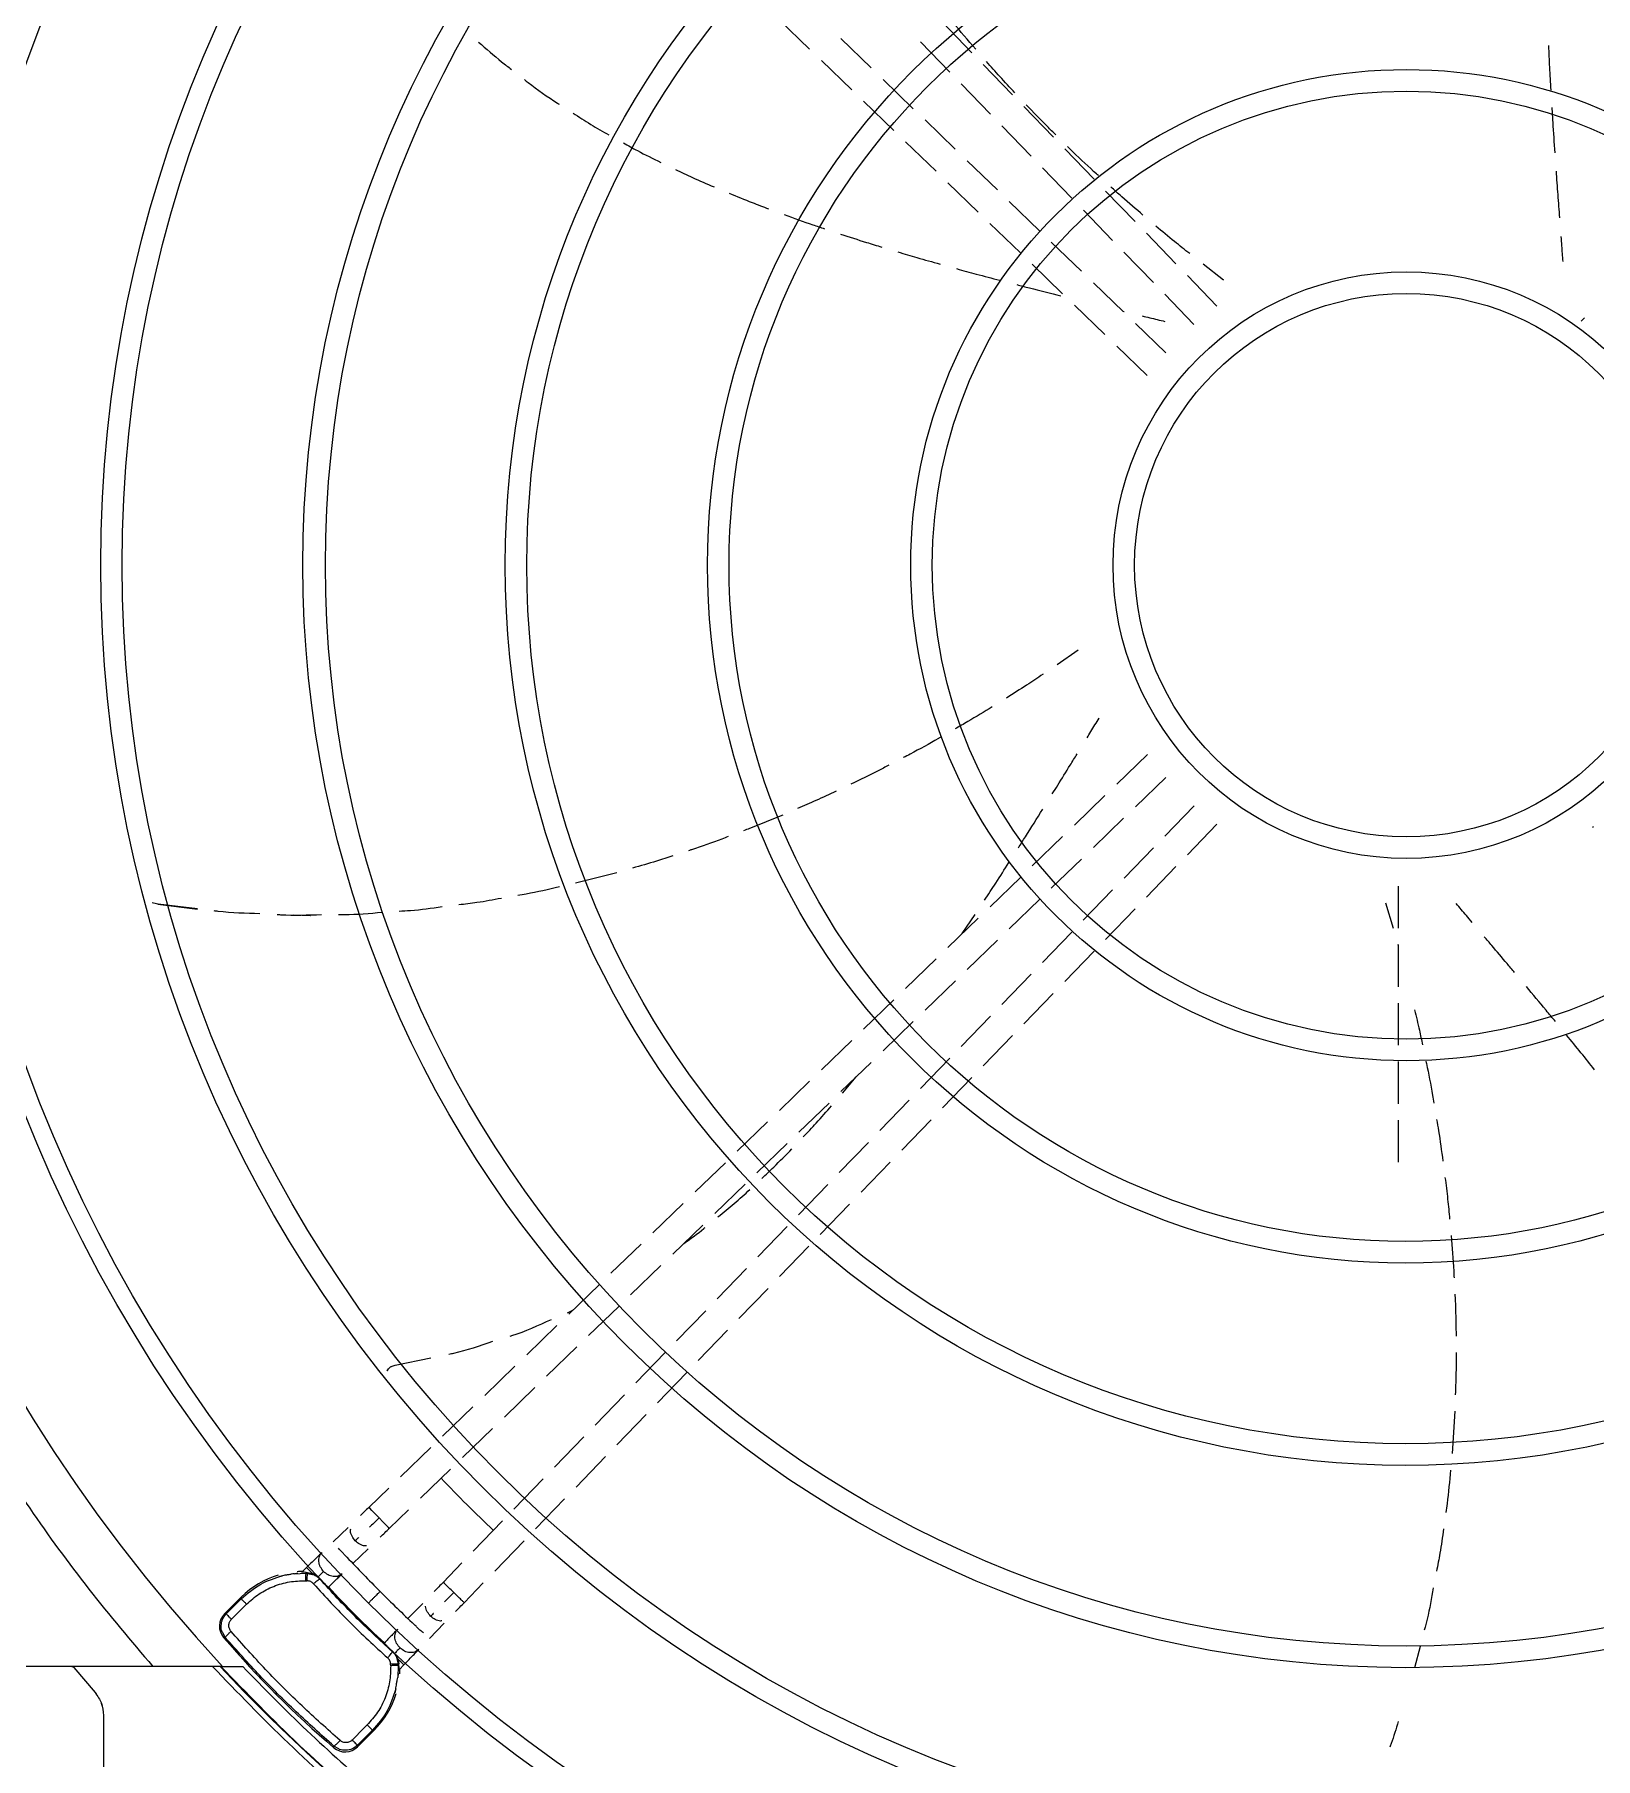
# Model space of a CAD drawing. Extents: x -12 to 259, y -8 to 165.
# Drawn here: x 66.65 to 77.16, y 65.76 to 77.36 of the extents above; entities that cross this region are included whole.
import ezdxf

# ---------------------------------------------------------------- set-up
doc = ezdxf.new("R2010")
doc.units = 0
doc.header["$MEASUREMENT"] = 0
doc.layers.get('0').update_dxf_attribs({"linetype": 'CONTINUOUS'})

msp = doc.modelspace()

# ---------------------------------------------------------------- linework, layer by layer
at = {"color": 7, "linetype": 'Continuous', "lineweight": 25}
for p, q in [((71.66781, 77.46128), (71.87206, 77.26379)), ((72.96359, 77.24), (72.766, 77.44435)), ((72.28654, 77.13685), (72.08201, 77.33461)), ((72.61837, 77.31384), (72.81587, 77.10958)), ((71.95097, 77.18749), (72.15481, 76.9904)), ((73.2379, 76.9563), (73.04007, 77.1609)), ((72.56963, 76.86313), (72.36598, 77.06003)), ((72.89273, 77.03008), (73.08988, 76.82619)), ((72.23489, 76.91297), (72.43915, 76.71546)), ((73.51236, 76.67244), (73.31456, 76.87701)), ((72.8521, 76.59), (72.64837, 76.787)), ((73.16608, 76.74738), (73.36362, 76.54308)), ((72.51773, 76.63949), (72.72245, 76.44154)), ((73.78647, 76.38895), (73.58879, 76.59339)), ((73.13527, 76.3162), (72.9321, 76.51265)), ((73.44003, 76.46406), (73.63679, 76.26056)), ((72.80231, 76.36433), (73.0062, 76.16719)), ((73.41911, 76.04175), (73.21505, 76.23907)), ((74.06186, 76.10413), (73.86385, 76.30892)), ((73.71398, 76.18073), (73.91121, 75.97675)), ((73.08572, 76.09029), (73.29067, 75.89213)), ((74.33704, 75.81953), (74.13805, 76.02533)), ((73.7014, 75.76881), (73.49786, 75.96562)), ((73.98684, 75.89853), (74.18505, 75.69354)), ((73.36971, 75.8157), (73.57416, 75.61802)), ((74.65787, 75.7097), (74.51995, 75.81586)), ((73.98468, 75.4949), (73.78165, 75.69121)), ((74.61271, 75.53442), (74.41429, 75.73964)), ((74.63524, 75.72663), (74.63468, 75.72663)), ((74.65201, 75.71397), (74.65766, 75.7097)), ((74.65766, 75.7097), (74.65787, 75.7097)), ((73.65463, 75.54021), (73.85917, 75.34244)), ((74.26161, 75.61435), (74.45807, 75.41117)), ((73.97866, 75.50072), (73.98771, 75.49851)), ((74.26882, 75.22016), (74.06465, 75.41758)), ((77.08657, 75.45499), (77.06485, 75.43252)), ((73.93946, 75.26481), (74.14459, 75.06647)), ((73.68014, 73.21813), (73.53853, 73.12062)), ((73.81946, 72.76043), (73.82004, 72.76043)), ((74.14491, 72.51594), (73.9395, 72.31732)), ((74.06484, 72.16469), (74.26835, 72.36147)), ((73.85922, 72.2397), (73.65438, 72.04164)), ((74.45895, 72.17183), (74.26136, 71.96748)), ((73.78124, 71.89048), (73.98475, 72.08725)), ((73.57426, 71.96417), (73.37025, 71.76691)), ((74.41418, 71.84234), (74.61282, 72.04778)), ((77.14739, 72.02458), (77.14249, 72.0318)), ((74.18505, 71.88856), (73.98779, 71.68455)), ((70.57409, 71.72097), (70.29686, 71.64995)), ((73.49843, 71.61702), (73.70151, 71.81339)), ((74.13886, 71.55759), (74.33706, 71.76258)), ((73.28997, 71.68929), (73.08611, 71.49217)), ((73.91121, 71.60534), (73.71334, 71.4007)), ((75.83303, 71.6317), (75.83303, 71.34735)), ((67.48662, 71.50867), (67.44646, 71.51805)), ((67.48597, 71.50867), (67.4465, 71.51791)), ((67.48597, 71.50867), (67.75207, 71.47604)), ((67.48662, 71.50867), (67.48597, 71.50867)), ((67.75168, 71.47739), (67.48662, 71.50867)), ((73.21514, 71.34311), (73.41857, 71.53981)), ((73.86324, 71.27254), (74.06187, 71.47796)), ((75.74762, 71.51831), (75.79827, 71.34838)), ((68.40108, 71.43667), (68.51095, 71.43427)), ((68.51094, 71.43373), (68.51161, 71.43373)), ((73.00618, 71.41488), (72.80229, 71.21774)), ((72.89876, 71.31102), (72.98565, 71.4408)), ((72.9322, 71.06953), (73.13577, 71.26637)), ((73.63736, 71.32212), (73.43993, 71.11793)), ((72.72265, 71.14074), (72.51754, 70.94242)), ((73.58903, 70.98894), (73.7869, 71.19358)), ((75.82948, 71.23802), (75.83303, 71.22525)), ((75.83303, 71.2379), (75.83303, 70.95381)), ((73.36337, 71.03875), (73.16569, 70.83431)), ((72.64852, 70.79525), (72.8529, 70.99286)), ((73.31429, 70.7048), (73.51187, 70.90914)), ((72.43915, 70.86662), (72.23487, 70.6691)), ((75.83303, 70.8443), (75.83303, 70.56078)), ((72.36599, 70.52206), (72.56976, 70.71909)), ((73.08907, 70.75506), (72.89268, 70.55195)), ((72.15545, 70.59231), (71.95143, 70.39504)), ((73.03995, 70.42106), (73.23711, 70.62498)), ((72.08259, 70.24804), (72.28613, 70.44484)), ((72.81564, 70.47227), (72.61831, 70.26819)), ((75.83303, 70.4501), (75.83303, 70.16644)), ((71.87131, 70.31757), (71.66795, 70.12094)), ((72.09272, 70.23744), (72.18491, 70.34697)), ((72.76596, 70.13771), (72.96349, 70.34199)), ((71.79931, 69.97414), (72.00309, 70.17117)), ((72.54239, 70.18967), (72.3452, 69.98573)), ((71.58819, 70.04382), (71.38386, 69.84625)), ((72.49204, 69.8544), (72.68937, 70.05848)), ((75.83303, 70.056), (75.83303, 69.77217)), ((71.51669, 69.70087), (71.72056, 69.89799)), ((72.26857, 69.90647), (72.07159, 69.70275)), ((71.30468, 69.76969), (71.10101, 69.57276)), ((72.21789, 69.57087), (72.41454, 69.77425)), ((71.23367, 69.42721), (71.43748, 69.62428)), ((71.99397, 69.62248), (71.79719, 69.41896)), ((71.02144, 69.49583), (70.81703, 69.29818)), ((71.94355, 69.28714), (72.14097, 69.49132)), ((70.95039, 69.1533), (71.15381, 69.34999)), ((71.72034, 69.33948), (71.52361, 69.13602)), ((70.7381, 69.22186), (70.53455, 69.02505)), ((71.66994, 69.00417), (71.86697, 69.20794)), ((70.66737, 68.87965), (70.87137, 69.07691)), ((71.44749, 69.05729), (71.25014, 68.85319)), ((70.45531, 68.94843), (70.25102, 68.7509)), ((71.39543, 68.72026), (71.5923, 68.92386)), ((70.2425, 68.76022), (70.28152, 68.78039)), ((70.38392, 68.60558), (70.58767, 68.80259)), ((71.17297, 68.77337), (70.97658, 68.57026)), ((70.17142, 68.67393), (69.96805, 68.47729)), ((71.12209, 68.43756), (71.31925, 68.64147)), ((69.08269, 68.4065), (69.32233, 68.45617)), ((70.10121, 68.33223), (70.30496, 68.52924)), ((70.90019, 68.49126), (70.70304, 68.28737)), ((69.08216, 68.4065), (69.08269, 68.4065)), ((69.8887, 68.40057), (69.68479, 68.20341)), ((70.84725, 68.15332), (71.04514, 68.35798)), ((69.81751, 68.05792), (70.02201, 68.25565)), ((69.60533, 68.12658), (69.40085, 67.92886)), ((70.62622, 68.20791), (70.42923, 68.00418)), ((70.57429, 67.87101), (70.77097, 68.07442)), ((76.2137, 68.09697), (76.19555, 67.81154)), ((69.53525, 67.78499), (69.73859, 67.9816)), ((70.35253, 67.92486), (70.15577, 67.72136)), ((69.32241, 67.85302), (69.11759, 67.65497)), ((70.29961, 67.58693), (70.49764, 67.79174)), ((69.2523, 67.51141), (69.45553, 67.70791)), ((69.03916, 67.57914), (68.90555, 67.44995)), ((70.07905, 67.64201), (69.88156, 67.43777)), ((69.04238, 67.30843), (69.17216, 67.43392)), ((70.02645, 67.30441), (70.22299, 67.50769)), ((68.76609, 67.31541), (68.66474, 67.21782)), ((69.8054, 67.359), (69.6075, 67.15432)), ((69.75282, 67.02143), (69.9497, 67.22505)), ((68.79759, 67.07247), (68.90002, 67.1711)), ((69.53178, 67.07601), (69.40545, 66.94536)), ((68.40223, 67.00334), (68.48251, 67.00623)), ((68.48602, 67.04548), (68.45425, 67.01476)), ((68.48092, 66.95604), (68.49036, 66.95573)), ((68.48251, 67.00623), (68.48257, 67.01207)), ((68.49181, 67.00593), (68.48251, 67.00623)), ((68.48257, 67.01208), (68.49182, 67.01138)), ((68.49182, 67.01138), (68.49181, 67.00593)), ((68.49181, 67.00593), (68.53693, 66.99535)), ((68.49182, 67.01138), (68.52617, 67.00407)), ((68.57604, 66.97057), (68.56313, 66.98291)), ((68.57603, 66.96651), (68.57604, 66.97057)), ((67.93429, 66.73383), (68.04588, 66.84542)), ((68.04618, 66.83358), (67.94592, 66.73341)), ((68.04588, 66.84542), (68.04618, 66.83358)), ((69.54693, 66.80848), (69.67524, 66.94119)), ((67.94592, 66.7334), (67.93429, 66.73383)), ((67.98046, 66.69654), (68.06216, 66.77815)), ((68.06216, 66.77815), (68.08225, 66.79824)), ((69.26796, 66.80349), (69.16872, 66.70131)), ((69.31408, 66.56843), (69.41317, 66.67047)), ((67.92817, 66.5735), (67.94017, 66.57297)), ((75.97995, 66.51291), (75.94326, 66.37063)), ((67.45076, 66.37962), (64.13115, 66.37962)), ((66.91974, 66.37249), (67.06233, 66.20354)), ((66.92052, 66.37249), (66.91974, 66.37249)), ((66.92052, 66.37249), (67.06311, 66.20354)), ((67.92144, 66.37962), (67.45076, 66.37962)), ((67.92144, 66.37962), (68.05609, 66.37962)), ((69.05235, 66.3846), (69.05205, 66.39404)), ((69.06659, 66.48002), (69.06271, 66.47983)), ((69.07894, 66.4671), (69.06659, 66.48002)), ((69.09155, 66.44072), (69.10213, 66.3956)), ((69.10242, 66.38633), (69.09954, 66.30603)), ((69.10008, 66.43017), (69.10734, 66.39586)), ((69.10734, 66.39586), (69.10212, 66.3956)), ((69.10212, 66.3956), (69.10243, 66.38633)), ((69.10802, 66.38662), (69.10242, 66.38633)), ((69.10802, 66.38662), (69.10734, 66.39586)), ((69.1106, 66.35848), (69.14124, 66.39017)), ((67.06233, 66.20354), (67.06311, 66.20354)), ((67.11947, 66.04951), (67.11947, 65.39989)), ((67.11947, 66.04951), (67.12025, 66.04951)), ((67.12025, 66.04951), (67.12025, 65.39989)), ((68.87447, 65.96583), (68.79286, 65.88414)), ((68.9411, 65.9502), (68.82951, 65.83861)), ((68.92977, 65.94998), (68.8296, 65.84973)), ((68.89456, 65.98592), (68.87447, 65.96583)), ((68.9411, 65.9502), (68.92977, 65.94998)), ((68.66918, 65.83249), (68.66917, 65.84396)), ((68.82951, 65.83861), (68.8296, 65.84973))]:
    msp.add_line(p, q, dxfattribs=at)
at = {"color": 8, "linetype": 'Continuous', "lineweight": 25}
for p, q in [((67.94017, 66.57297), (67.92229, 66.60452)), ((68.69966, 65.82652), (68.66917, 65.84396))]:
    msp.add_line(p, q, dxfattribs=at)
at = {"color": 8, "linetype": 'Continuous', "lineweight": 25, "flags": 128}
for points in [[(68.97418, 67.37919), (68.94798, 67.40627), (68.92574, 67.42923), (68.91084, 67.44456), (68.90555, 67.44995), (68.90555, 67.44995)], [(69.04238, 67.30843), (69.04238, 67.30843), (69.03726, 67.31382), (69.02249, 67.32916), (69.00035, 67.35211), (68.97418, 67.37919)]]:
    msp.add_lwpolyline(points, dxfattribs=at)
for centre, radius in [((75.88138, 73.79166), 9.99706), ((75.88138, 73.79105), 9.87436), ((75.88138, 73.79166), 8.78089), ((75.88138, 73.79105), 8.63615), ((75.88138, 73.79105), 7.41998), ((75.88757, 73.79114), 7.27453), ((75.88138, 73.79105), 6.05846), ((75.88138, 73.79105), 5.9131), ((75.88138, 73.79105), 4.69694), ((75.88138, 73.79105), 4.55158), ((75.88757, 73.79105), 3.33542), ((75.88757, 73.79114), 3.18997), ((75.88757, 73.79105), 1.9739), ((75.88757, 73.79114), 1.82845)]:
    msp.add_circle(centre, radius)
at = {"color": 7, "linetype": 'Continuous', "lineweight": 25}
for centre, radius, start, end in [((75.88675, 73.79105), 10.88004, 137.062968, 222.937036), ((75.88, 73.78974), 8.93517, 223.436613, 226.62464), ((75.88668, 73.79008), 9.76635, 223.11767, 225.000016), ((73.14436, 71.04866), 6.1186, 222.506594, 227.494873), ((75.88629, 73.78961), 9.76574, 224.999711, 226.882175), ((73.14452, 71.04883), 6.87305, 220.627733, 229.372173), ((75.88652, 73.791), 10.8921, 222.877714, 262.047685)]:
    msp.add_arc(centre, radius, start, end, dxfattribs=at)
at = {"color": 8, "linetype": 'Continuous', "lineweight": 25}
for centre, radius, start, end in [((61.94769, 59.13762), 10.79717, 45.790223, 46.313352), ((64.62476, 61.78258), 6.45202, 45.572072, 46.081779)]:
    msp.add_arc(centre, radius, start, end, dxfattribs=at)
at = {"color": 7, "linetype": 'Continuous', "lineweight": 25}
for centre, major_axis, ratio, start_param, end_param in [((68.46319, 66.42705), (0.01095, 0.5912), 0.99873353, 0.30576453, 0.80328617), ((68.46319, 66.42705), (0.01095, 0.5912), 0.99873353, 0.02743731, 0.08783241), ((68.01795, 66.65035), (0.11816, -0.00449), 0.99887068, 2.39471439, 3.88810276), ((68.52273, 66.36751), (0.5912, 0.01098), 0.99873841, 6.20038528, 6.255253), ((68.52273, 66.36751), (0.5912, 0.01098), 0.99873841, 5.4798419, 5.9722231), ((68.74603, 65.92227), (-0.00447, 0.11816), 0.99886587, 2.39523002, 3.88862108)]:
    msp.add_ellipse(centre, major_axis=major_axis, ratio=ratio, start_param=start_param, end_param=end_param, dxfattribs=at)
for points, knots in [([(68.05609, 66.37962), (68.19862, 66.23389), (68.48577, 65.9403), (68.95062, 65.52912), (69.4432, 65.13859), (69.96447, 64.7738), (70.5125, 64.43662), (71.08522, 64.13001), (71.68003, 63.85649), (72.29352, 63.61844), (72.92268, 63.41761), (73.5642, 63.25539), (74.21446, 63.13284), (74.86975, 63.05053), (75.52647, 63.00857), (76.18115, 63.00665), (76.82971, 63.04404), (77.46872, 63.11952), (78.09499, 63.23147), (78.70632, 63.37818), (79.30023, 63.55766), (79.87752, 63.76878), (80.44192, 64.01228), (80.99663, 64.29018), (81.54148, 64.60384), (82.07329, 64.95305), (82.58928, 65.33748), (83.08601, 65.75614), (83.56017, 66.20756), (84.00828, 66.68946), (84.42763, 67.19969), (84.81566, 67.73569), (85.17008, 68.29448), (85.48898, 68.87283), (85.77091, 69.46743), (86.01489, 70.07496), (86.22008, 70.69134), (86.38636, 71.31293), (86.51404, 71.93619), (86.60389, 72.55843), (86.65686, 73.1766), (86.67429, 73.79104), (86.65686, 74.40548), (86.60389, 75.02364), (86.51404, 75.64588), (86.38636, 76.26915), (86.22008, 76.89074), (86.01489, 77.50712), (85.77092, 78.11464), (85.48899, 78.70924), (85.17009, 79.2876), (84.81567, 79.84639), (84.42764, 80.38238), (84.0083, 80.89261), (83.56018, 81.37451), (83.08602, 81.82594), (82.58928, 82.2446), (82.0733, 82.62904), (81.5415, 82.97823), (80.99665, 83.2919), (80.44193, 83.56981), (79.87753, 83.81331), (79.30024, 84.02443), (78.70634, 84.2039), (78.09501, 84.35062), (77.46873, 84.46257), (76.82972, 84.53804), (76.18116, 84.57544), (75.52649, 84.57352), (74.86977, 84.53156), (74.21448, 84.44925), (73.56421, 84.3267), (72.9227, 84.16449), (72.29353, 83.96365), (71.68004, 83.72561), (71.08523, 83.45208), (70.5125, 83.14547), (69.96448, 82.8083), (69.44321, 82.44351), (68.95063, 82.05298), (68.48577, 81.6418), (68.19862, 81.3482), (68.05609, 81.20247)], [0, 0, 0, 0, 0.01189592, 0.02396584, 0.03619649, 0.04857359, 0.06108194, 0.07373471, 0.0864717, 0.09927432, 0.11212355, 0.12500004, 0.13787625, 0.15072533, 0.16352795, 0.17626509, 0.18891813, 0.20142621, 0.21380317, 0.22603385, 0.23810393, 0.25000004, 0.2618959, 0.27396585, 0.28619652, 0.29857361, 0.31108196, 0.32373474, 0.33647171, 0.34927432, 0.36212355, 0.37500004, 0.38787624, 0.40072531, 0.41352793, 0.42626506, 0.4389181, 0.45142619, 0.46380314, 0.47603381, 0.48810388, 0.50000001, 0.51189586, 0.52396581, 0.53619649, 0.54857357, 0.56108191, 0.57373469, 0.58647168, 0.59927428, 0.6121235, 0.62499999, 0.63787621, 0.65072529, 0.66352791, 0.67626502, 0.68891805, 0.70142614, 0.71380312, 0.72603376, 0.73810387, 0.74999998, 0.76189582, 0.77396578, 0.78619645, 0.79857355, 0.81108188, 0.82373468, 0.83647168, 0.84927427, 0.86212351, 0.87499998, 0.88787621, 0.90072531, 0.91352792, 0.92626504, 0.93891808, 0.95142617, 0.96380314, 0.97603381, 0.98810396, 1, 1, 1, 1]), ([(67.45075, 81.20247), (67.30524, 81.031), (67.01421, 80.68806), (66.61784, 80.14159), (66.25272, 79.57412), (65.92295, 78.98527), (65.62897, 78.3778), (65.37205, 77.75374), (65.15305, 77.11539), (64.97279, 76.46503), (64.8319, 75.80503), (64.7309, 75.13775), (64.67016, 74.46561), (64.64988, 73.79104), (64.67016, 73.11647), (64.7309, 72.44434), (64.8319, 71.77706), (64.97279, 71.11706), (65.15305, 70.4667), (65.37205, 69.82835), (65.62897, 69.20429), (65.92295, 68.59682), (66.25272, 68.00797), (66.61784, 67.4405), (67.01422, 66.89403), (67.30524, 66.55109), (67.45076, 66.37962)], [0, 0, 0, 0, 0.04166667, 0.08333333, 0.125, 0.16666666, 0.20833334, 0.25000002, 0.29166668, 0.33333335, 0.375, 0.41666669, 0.45833337, 0.49999998, 0.54166666, 0.58333334, 0.62500004, 0.66666665, 0.70833332, 0.75000002, 0.7916667, 0.83333334, 0.87500001, 0.91666668, 0.95833336, 1, 1, 1, 1]), ([(72.99005, 77.26265), (72.93795, 77.32326), (72.87644, 77.39482), (72.81682, 77.46937), (72.8077, 77.48077)], [0, 0, 0, 0, 0.84707943, 1, 1, 1, 1]), ([(69.64408, 77.31178), (69.69497, 77.26649), (69.76693, 77.20244), (69.84341, 77.14369), (69.8658, 77.12649)], [0, 0, 0, 0, 0.70723301, 1, 1, 1, 1]), ([(76.84408, 77.2872), (76.84632, 77.23863), (76.85091, 77.139), (76.8567, 77.03943), (76.85967, 76.98841)], [0, 0, 0, 0, 0.48754648, 1, 1, 1, 1]), ([(73.25396, 76.96963), (73.21991, 77.00584), (73.15604, 77.07378), (73.09271, 77.14606), (73.06313, 77.17981)], [0, 0, 0, 0, 0.53304752, 1, 1, 1, 1]), ([(69.95295, 77.05855), (69.9611, 77.05217), (70.03278, 76.9961), (70.11072, 76.94076), (70.18252, 76.89516), (70.18616, 76.89285)], [0, 0, 0, 0, 0.10855999, 0.95473773, 1, 1, 1, 1]), ([(70.27993, 76.83318), (70.31929, 76.80759), (70.3983, 76.75624), (70.48017, 76.70956), (70.52124, 76.68614)], [0, 0, 0, 0, 0.49831673, 1, 1, 1, 1]), ([(73.52918, 76.68629), (73.51012, 76.70492), (73.44393, 76.76958), (73.37692, 76.83964), (73.32921, 76.88951)], [0, 0, 0, 0, 0.28801389, 1, 1, 1, 1]), ([(76.86665, 76.87009), (76.86865, 76.83746), (76.87489, 76.73572), (76.88186, 76.63401), (76.8866, 76.56492)], [0, 0, 0, 0, 0.32073884, 1, 1, 1, 1]), ([(70.61847, 76.63217), (70.65001, 76.61478), (70.73286, 76.5691), (70.81769, 76.52719), (70.87023, 76.50123)], [0, 0, 0, 0, 0.38063605, 1, 1, 1, 1]), ([(73.81507, 76.41265), (73.81106, 76.41627), (73.75493, 76.46697), (73.68587, 76.53197), (73.62021, 76.59673), (73.60812, 76.60865)], [0, 0, 0, 0, 0.05896179, 0.82678494, 1, 1, 1, 1]), ([(70.96865, 76.45418), (71.00692, 76.43592), (71.09262, 76.39504), (71.17995, 76.35776), (71.22828, 76.33713)], [0, 0, 0, 0, 0.44658647, 1, 1, 1, 1]), ([(76.89515, 76.44345), (76.89703, 76.4169), (76.90264, 76.33746), (76.91038, 76.23268), (76.91624, 76.15443), (76.91814, 76.12909)], [0, 0, 0, 0, 0.25338042, 0.75820199, 1, 1, 1, 1]), ([(71.33024, 76.29413), (71.38157, 76.2729), (71.46954, 76.23652), (71.5587, 76.20321), (71.59584, 76.18933)], [0, 0, 0, 0, 0.58350666, 1, 1, 1, 1]), ([(74.11534, 76.14658), (74.06793, 76.18704), (73.99644, 76.24807), (73.92316, 76.31477), (73.89848, 76.33724)], [0, 0, 0, 0, 0.6631535, 1, 1, 1, 1]), ([(71.70088, 76.1499), (71.76497, 76.12667), (71.8551, 76.094), (71.94603, 76.06372), (71.97229, 76.05497)], [0, 0, 0, 0, 0.71116452, 1, 1, 1, 1]), ([(72.0797, 76.01903), (72.13774, 76.0002), (72.23031, 75.97017), (72.32345, 75.94201), (72.35818, 75.93151)], [0, 0, 0, 0, 0.62701032, 1, 1, 1, 1]), ([(74.42965, 75.88732), (74.39581, 75.9141), (74.32123, 75.97312), (74.24442, 76.0376), (74.20245, 76.07282)], [0, 0, 0, 0, 0.45365536, 1, 1, 1, 1]), ([(76.92764, 76.00259), (76.9292, 75.98197), (76.9334, 75.92625), (76.93761, 75.87057), (76.94027, 75.83549)], [0, 0, 0, 0, 0.37004927, 1, 1, 1, 1]), ([(72.46628, 75.89875), (72.50869, 75.88621), (72.60311, 75.85828), (72.69792, 75.83173), (72.75013, 75.8171)], [0, 0, 0, 0, 0.4492195, 1, 1, 1, 1]), ([(72.86105, 75.78637), (72.90514, 75.77426), (73.00194, 75.74767), (73.09905, 75.72226), (73.15193, 75.70842)], [0, 0, 0, 0, 0.45544393, 1, 1, 1, 1]), ([(73.26608, 75.67869), (73.29449, 75.67134), (73.39339, 75.64578), (73.4925, 75.62093), (73.56314, 75.60322)], [0, 0, 0, 0, 0.28717143, 1, 1, 1, 1]), ([(74.63523, 75.72663), (74.63575, 75.72624), (74.6368, 75.72545), (74.64064, 75.72255), (74.64593, 75.71856), (74.64997, 75.7155), (74.65201, 75.71397)], [0, 0, 0, 0, 0.2360288, 0.48492993, 0.74046576, 1, 1, 1, 1]), ([(74.11067, 75.46853), (74.12729, 75.46449), (74.17812, 75.45211), (74.2289, 75.43976), (74.26308, 75.43145)], [0, 0, 0, 0, 0.32699072, 1, 1, 1, 1]), ([(73.44259, 73.05642), (73.40623, 73.0321), (73.32703, 72.97912), (73.24193, 72.92573), (73.1959, 72.89685)], [0, 0, 0, 0, 0.4590241, 1, 1, 1, 1]), ([(73.09955, 72.83693), (73.04594, 72.80392), (72.96559, 72.75443), (72.87925, 72.70501), (72.85051, 72.68857)], [0, 0, 0, 0, 0.66716669, 1, 1, 1, 1]), ([(73.73891, 72.62894), (73.74749, 72.64282), (73.77455, 72.68667), (73.80158, 72.73049), (73.82004, 72.76043)], [0, 0, 0, 0, 0.31677713, 1, 1, 1, 1]), ([(72.75443, 72.63314), (72.7491, 72.63007), (72.68296, 72.59186), (72.59926, 72.5458), (72.51748, 72.50329), (72.50246, 72.49549)], [0, 0, 0, 0, 0.06673795, 0.82860265, 1, 1, 1, 1]), ([(73.50516, 72.25169), (73.51725, 72.27106), (73.55741, 72.33542), (73.61295, 72.42507), (73.65641, 72.49538), (73.67196, 72.52055)], [0, 0, 0, 0, 0.21657344, 0.71952385, 1, 1, 1, 1]), ([(72.40459, 72.44444), (72.38087, 72.43197), (72.29898, 72.3889), (72.2117, 72.34674), (72.14969, 72.31679)], [0, 0, 0, 0, 0.28962741, 1, 1, 1, 1]), ([(72.04957, 72.26954), (72.00474, 72.24837), (71.92035, 72.20851), (71.83198, 72.17053), (71.79054, 72.15273)], [0, 0, 0, 0, 0.53117169, 1, 1, 1, 1]), ([(71.69056, 72.10933), (71.6166, 72.07838), (71.5297, 72.04201), (71.44053, 72.00837), (71.42726, 72.00336)], [0, 0, 0, 0, 0.85117589, 1, 1, 1, 1]), ([(73.27686, 71.88881), (73.29259, 71.91351), (73.3476, 71.99986), (73.40199, 72.08662), (73.44082, 72.14857)], [0, 0, 0, 0, 0.28603904, 1, 1, 1, 1]), ([(71.32398, 71.96419), (71.30968, 71.95875), (71.22841, 71.92782), (71.13933, 71.89591), (71.06399, 71.87148), (71.05719, 71.86928)], [0, 0, 0, 0, 0.16266608, 0.92447643, 1, 1, 1, 1]), ([(70.95155, 71.83492), (70.91476, 71.82271), (70.82478, 71.79284), (70.73356, 71.767), (70.67963, 71.75172)], [0, 0, 0, 0, 0.40887519, 1, 1, 1, 1]), ([(73.04905, 71.53661), (73.07424, 71.57486), (73.12946, 71.65872), (73.18367, 71.74325), (73.21316, 71.78923)], [0, 0, 0, 0, 0.45598561, 1, 1, 1, 1]), ([(70.18768, 71.62558), (70.11367, 71.60832), (70.02081, 71.58667), (69.927, 71.57075), (69.90797, 71.56752)], [0, 0, 0, 0, 0.79707561, 1, 1, 1, 1]), ([(69.39915, 71.49112), (69.32785, 71.48082), (69.23143, 71.46689), (69.13446, 71.46162), (69.10919, 71.46025)], [0, 0, 0, 0, 0.73941863, 1, 1, 1, 1]), ([(69.79726, 71.54827), (69.74254, 71.53793), (69.64756, 71.51999), (69.55169, 71.50932), (69.51106, 71.5048)], [0, 0, 0, 0, 0.57618242, 1, 1, 1, 1]), ([(76.33114, 71.38678), (76.31801, 71.40226), (76.2821, 71.44458), (76.2462, 71.48686), (76.22343, 71.51368)], [0, 0, 0, 0, 0.36580278, 1, 1, 1, 1]), ([(68.17182, 71.44467), (68.07785, 71.44758), (67.97469, 71.45077), (67.87287, 71.46306), (67.8638, 71.46416)], [0, 0, 0, 0, 0.91094237, 1, 1, 1, 1]), ([(68.58641, 71.43705), (68.49504, 71.43436), (68.39562, 71.43144), (68.29687, 71.4374), (68.28888, 71.43789)], [0, 0, 0, 0, 0.91908325, 1, 1, 1, 1]), ([(68.99563, 71.45321), (68.91051, 71.44571), (68.81235, 71.43706), (68.71423, 71.43726), (68.7012, 71.43728)], [0, 0, 0, 0, 0.86718784, 1, 1, 1, 1]), ([(76.61669, 71.04899), (76.59975, 71.06915), (76.54872, 71.12991), (76.48065, 71.21041), (76.4295, 71.27076), (76.41265, 71.29064)], [0, 0, 0, 0, 0.24980516, 0.75291187, 1, 1, 1, 1]), ([(76.89172, 70.71903), (76.87069, 70.74455), (76.80557, 70.82355), (76.73988, 70.90208), (76.6954, 70.95525)], [0, 0, 0, 0, 0.32305188, 1, 1, 1, 1]), ([(75.94326, 70.79774), (75.95419, 70.75262), (75.97269, 70.67625), (75.9896, 70.59517), (75.99651, 70.56199)], [0, 0, 0, 0, 0.59075464, 1, 1, 1, 1]), ([(77.15485, 70.39508), (77.12433, 70.43328), (77.06203, 70.51124), (76.99879, 70.58844), (76.96653, 70.62783)], [0, 0, 0, 0, 0.48985766, 1, 1, 1, 1]), ([(76.01994, 70.45192), (76.02099, 70.44703), (76.03671, 70.37335), (76.05459, 70.27999), (76.06991, 70.1884), (76.0728, 70.17111)], [0, 0, 0, 0, 0.05447578, 0.82148954, 1, 1, 1, 1]), ([(71.82901, 69.94333), (71.85826, 69.97415), (71.92327, 70.04264), (71.98537, 70.11377), (72.01953, 70.1529)], [0, 0, 0, 0, 0.44988429, 1, 1, 1, 1]), ([(76.09143, 70.06068), (76.0958, 70.03529), (76.11141, 69.94461), (76.12449, 69.84914), (76.13391, 69.78039)], [0, 0, 0, 0, 0.27992058, 1, 1, 1, 1]), ([(71.55048, 69.66435), (71.57716, 69.68934), (71.64621, 69.75401), (71.71229, 69.82173), (71.75284, 69.86327)], [0, 0, 0, 0, 0.38645719, 1, 1, 1, 1]), ([(76.14794, 69.67035), (76.15419, 69.62164), (76.16602, 69.52931), (76.17483, 69.4338), (76.17899, 69.38869)], [0, 0, 0, 0, 0.5276329, 1, 1, 1, 1]), ([(71.25484, 69.40479), (71.29169, 69.43459), (71.36518, 69.49403), (71.43509, 69.55766), (71.46995, 69.58938)], [0, 0, 0, 0, 0.50149322, 1, 1, 1, 1]), ([(71.02601, 69.22642), (71.07149, 69.25884), (71.11997, 69.29338), (71.16581, 69.33132), (71.16863, 69.33366)], [0, 0, 0, 0, 0.93838513, 1, 1, 1, 1]), ([(76.18948, 69.27889), (76.19603, 69.19955), (76.2038, 69.10542), (76.20826, 69.00999), (76.20896, 68.99501)], [0, 0, 0, 0, 0.8430023, 1, 1, 1, 1]), ([(76.21427, 68.88554), (76.215, 68.87077), (76.21929, 68.78441), (76.22211, 68.68979), (76.22205, 68.61004), (76.22205, 68.60236)], [0, 0, 0, 0, 0.15715941, 0.91876163, 1, 1, 1, 1]), ([(69.85623, 68.60324), (69.86027, 68.60445), (69.95578, 68.63322), (70.04699, 68.67509), (70.13433, 68.71518)], [0, 0, 0, 0, 0.04234426, 1, 1, 1, 1]), ([(69.44463, 68.48152), (69.45547, 68.48371), (69.55607, 68.50406), (69.65364, 68.53795), (69.7407, 68.5682)], [0, 0, 0, 0, 0.10772802, 1, 1, 1, 1]), ([(76.22208, 68.49115), (76.22232, 68.45296), (76.22291, 68.3583), (76.21929, 68.2637), (76.21713, 68.20725)], [0, 0, 0, 0, 0.40333981, 1, 1, 1, 1]), ([(69.0295, 68.36962), (69.03179, 68.37435), (69.03766, 68.38646), (69.05671, 68.40035), (69.07336, 68.40437), (69.08216, 68.4065)], [0, 0, 0, 0, 0.23203407, 0.59403736, 1, 1, 1, 1]), ([(69.0298, 68.36924), (69.03217, 68.37412), (69.03811, 68.38637), (69.05726, 68.40036), (69.0739, 68.40438), (69.08269, 68.4065)], [0, 0, 0, 0, 0.23772016, 0.59707421, 1, 1, 1, 1]), ([(76.18504, 67.70127), (76.17858, 67.62573), (76.1704, 67.53005), (76.15641, 67.43525), (76.15347, 67.4153)], [0, 0, 0, 0, 0.78959581, 1, 1, 1, 1]), ([(68.90555, 67.44995), (68.89551, 67.44025), (68.87624, 67.42161), (68.85852, 67.40451), (68.85003, 67.39631)], [0, 0, 0, 0, 0.52082038, 1, 1, 1, 1]), ([(68.97418, 67.37919), (68.96204, 67.36746), (68.94036, 67.3465), (68.91959, 67.32643), (68.91044, 67.3176)], [0, 0, 0, 0, 0.56005027, 1, 1, 1, 1]), ([(68.98088, 67.24901), (68.98208, 67.25017), (68.99153, 67.2593), (69.01257, 67.27962), (69.03244, 67.29883), (69.04238, 67.30843)], [0, 0, 0, 0, 0.06782543, 0.53375694, 1, 1, 1, 1]), ([(76.13772, 67.30523), (76.13069, 67.25047), (76.1184, 67.15473), (76.09892, 67.0604), (76.09059, 67.02003)], [0, 0, 0, 0, 0.57203343, 1, 1, 1, 1]), ([(68.58925, 67.14514), (68.58278, 67.1389), (68.56983, 67.12643), (68.54431, 67.1018), (68.51601, 67.07447), (68.49599, 67.05512), (68.48598, 67.04544)], [0, 0, 0, 0, 0.25012582, 0.50004049, 0.74993816, 1, 1, 1, 1]), ([(68.72927, 67.14297), (68.72341, 67.14966), (68.71318, 67.16134), (68.7048, 67.17137), (68.70121, 67.17565)], [0, 0, 0, 0, 0.57248786, 1, 1, 1, 1]), ([(68.75772, 67.11479), (68.75396, 67.11846), (68.74527, 67.12695), (68.73506, 67.13717), (68.72927, 67.14297)], [0, 0, 0, 0, 0.43217551, 1, 1, 1, 1]), ([(68.04618, 66.83358), (68.08818, 66.86997), (68.17026, 66.94109), (68.27373, 66.97386), (68.32426, 66.98986)], [0, 0, 0, 0, 0.51171491, 1, 1, 1, 1]), ([(68.08225, 66.79824), (68.10976, 66.82272), (68.16478, 66.87168), (68.26401, 66.92153), (68.37048, 66.9531), (68.44411, 66.95506), (68.48092, 66.95604)], [0, 0, 0, 0, 0.25000105, 0.50000121, 0.74999986, 1, 1, 1, 1]), ([(68.2991, 66.98538), (68.29991, 66.98532), (68.30152, 66.9852), (68.31068, 66.98701), (68.31971, 66.98891), (68.32426, 66.98986)], [0, 0, 0, 0, 0.33193425, 0.66326494, 1, 1, 1, 1]), ([(68.40223, 67.00334), (68.39597, 67.00226), (68.38334, 67.00007), (68.36853, 66.99712), (68.36024, 66.99574), (68.3567, 66.99516), (68.35009, 66.99409), (68.33821, 66.99235), (68.32967, 66.99083), (68.32426, 66.98986)], [0, 0, 0, 0, 0.25660518, 0.51806655, 0.5332425, 0.55988111, 0.64746674, 0.77621648, 1, 1, 1, 1]), ([(68.40223, 67.00334), (68.40738, 67.00404), (68.41686, 67.00531), (68.42624, 67.00671), (68.42709, 67.00733), (68.42753, 67.00765)], [0, 0, 0, 0, 0.36680927, 0.676056, 1, 1, 1, 1]), ([(68.48257, 67.01207), (68.47449, 67.01268), (68.46301, 67.01354), (68.45622, 67.01449), (68.45433, 67.01504), (68.45509, 67.01536), (68.45526, 67.01543)], [0, 0, 0, 0, 0.51293538, 0.72977065, 0.94135023, 1, 1, 1, 1]), ([(68.48092, 66.95604), (68.48114, 66.96262), (68.48157, 66.97578), (68.48208, 66.9918), (68.48244, 67.00319), (68.48249, 67.00522), (68.48251, 67.00623)], [0, 0, 0, 0, 0.25000075, 0.49999682, 0.75000266, 1, 1, 1, 1]), ([(68.49036, 66.95573), (68.49057, 66.96231), (68.49097, 66.97547), (68.49145, 66.99149), (68.49176, 67.00289), (68.49179, 67.00492), (68.49181, 67.00593)], [0, 0, 0, 0, 0.24999942, 0.499994, 0.74999548, 1, 1, 1, 1]), ([(68.53314, 66.93566), (68.5303, 66.93851), (68.52457, 66.94425), (68.51394, 66.95034), (68.50246, 66.95463), (68.49437, 66.95537), (68.49036, 66.95573)], [0, 0, 0, 0, 0.24877774, 0.50057364, 0.7521473, 1, 1, 1, 1]), ([(68.56313, 66.98291), (68.5576, 66.98708), (68.54583, 66.99598), (68.53299, 67.00126), (68.52617, 67.00407)], [0, 0, 0, 0, 0.46911619, 1, 1, 1, 1]), ([(68.57603, 66.96651), (68.57492, 66.96638), (68.57262, 66.96613), (68.56249, 66.95945), (68.54875, 66.94896), (68.53823, 66.94), (68.53314, 66.93566)], [0, 0, 0, 0, 0.24184858, 0.49997479, 0.75811382, 1, 1, 1, 1]), ([(68.60046, 67.01894), (68.59467, 67.01336), (68.58431, 67.00338), (68.56962, 66.98918), (68.56313, 66.98291)], [0, 0, 0, 0, 0.55831737, 1, 1, 1, 1]), ([(69.06271, 66.47983), (68.97798, 66.55731), (68.80854, 66.71228), (68.65353, 66.88177), (68.57603, 66.96651)], [0, 0, 0, 0, 0.49999938, 1, 1, 1, 1]), ([(68.57604, 66.97057), (68.58141, 66.96467), (68.59218, 66.95284), (68.6065, 66.93767), (68.61861, 66.92525), (68.62692, 66.91719), (68.63156, 66.91312), (68.63177, 66.91351), (68.63185, 66.91366)], [0, 0, 0, 0, 0.18087626, 0.36307985, 0.54051449, 0.72811583, 0.89029815, 1, 1, 1, 1]), ([(68.63071, 66.91156), (68.63999, 66.92053), (68.65854, 66.93846), (68.68447, 66.9635), (68.70782, 66.98603), (68.71979, 66.99756), (68.72578, 67.00333)], [0, 0, 0, 0, 0.25013792, 0.50015327, 0.74999353, 1, 1, 1, 1]), ([(68.04618, 66.83357), (68.04689, 66.83295), (68.04831, 66.83171), (68.05651, 66.82373), (68.06806, 66.81236), (68.07752, 66.80295), (68.08225, 66.79824)], [0, 0, 0, 0, 0.24999527, 0.49999701, 0.75000345, 1, 1, 1, 1]), ([(68.53314, 66.93566), (68.61254, 66.84876), (68.77134, 66.67496), (68.94511, 66.5162), (69.03199, 66.43682)], [0, 0, 0, 0, 0.50000087, 1, 1, 1, 1]), ([(68.90288, 66.80628), (68.90321, 66.80659), (68.90395, 66.8073), (68.90984, 66.81316), (68.91889, 66.82219), (68.92993, 66.8332), (68.94276, 66.84603), (68.95546, 66.85874), (68.96614, 66.86944), (68.97459, 66.87792), (68.97993, 66.88329), (68.98055, 66.88394), (68.98083, 66.88423)], [0, 0, 0, 0, 0.09142796, 0.20730221, 0.29898218, 0.40002168, 0.50631239, 0.6122537, 0.71235431, 0.80274967, 0.91261822, 1, 1, 1, 1]), ([(69.40545, 66.94536), (69.39586, 66.93544), (69.37667, 66.9156), (69.35593, 66.89417), (69.34641, 66.88434), (69.34482, 66.8827)], [0, 0, 0, 0, 0.45479462, 0.90914447, 1, 1, 1, 1]), ([(69.47643, 66.87694), (69.46469, 66.86481), (69.44373, 66.84313), (69.42364, 66.82237), (69.4148, 66.81324)], [0, 0, 0, 0, 0.5600547, 1, 1, 1, 1]), ([(76.06891, 66.90897), (76.05674, 66.83848), (76.04021, 66.74268), (76.01527, 66.64903), (76.00868, 66.62429)], [0, 0, 0, 0, 0.73577068, 1, 1, 1, 1]), ([(67.92229, 66.60452), (67.92055, 66.60738), (67.91155, 66.62214), (67.90983, 66.65556), (67.91797, 66.69876), (67.93662, 66.72188), (67.94592, 66.7334)], [0, 0, 0, 0, 0.07173689, 0.37086205, 0.68626492, 1, 1, 1, 1]), ([(67.94592, 66.73341), (67.94645, 66.7326), (67.94751, 66.731), (67.95524, 66.72255), (67.96642, 66.71081), (67.97578, 66.7013), (67.98046, 66.69654)], [0, 0, 0, 0, 0.24999821, 0.49999027, 0.74999325, 1, 1, 1, 1]), ([(69.48989, 66.74954), (69.49026, 66.74993), (69.49866, 66.75859), (69.51818, 66.77876), (69.53737, 66.7986), (69.54697, 66.80853)], [0, 0, 0, 0, 0.02260027, 0.51113865, 1, 1, 1, 1]), ([(67.94017, 66.57297), (67.94033, 66.57429), (67.94068, 66.57704), (67.94892, 66.58733), (67.96177, 66.60072), (67.97254, 66.61045), (67.97773, 66.61514)], [0, 0, 0, 0, 0.2412465, 0.5000541, 0.75883227, 1, 1, 1, 1]), ([(67.97773, 66.61514), (67.97347, 66.62131), (67.96496, 66.63362), (67.96158, 66.65644), (67.96646, 66.67763), (67.9746, 66.6905), (67.97979, 66.69585), (67.98046, 66.69654)], [0, 0, 0, 0, 0.25091724, 0.5005218, 0.74979909, 0.96750876, 1, 1, 1, 1]), ([(68.71148, 65.88139), (68.62584, 65.95776), (68.45397, 66.11103), (68.20782, 66.3572), (68.05431, 66.5293), (67.97773, 66.61514)], [0, 0, 0, 0, 0.33231681, 0.66694549, 1, 1, 1, 1]), ([(69.09959, 66.63012), (69.09378, 66.62413), (69.08215, 66.61215), (69.05949, 66.58877), (69.03435, 66.5628), (69.01637, 66.54421), (69.00738, 66.53492)], [0, 0, 0, 0, 0.25011658, 0.4999956, 0.74997875, 1, 1, 1, 1]), ([(69.2396, 66.63263), (69.23378, 66.63844), (69.22357, 66.64865), (69.21506, 66.65736), (69.21139, 66.66111)], [0, 0, 0, 0, 0.56905431, 1, 1, 1, 1]), ([(69.27226, 66.60461), (69.26795, 66.6082), (69.25794, 66.61657), (69.24626, 66.6268), (69.2396, 66.63263)], [0, 0, 0, 0, 0.42974965, 1, 1, 1, 1]), ([(68.66917, 65.84396), (68.58393, 65.92008), (68.41328, 66.07245), (68.16873, 66.31699), (68.01631, 66.48769), (67.94017, 66.57297)], [0, 0, 0, 0, 0.33313478, 0.66686602, 1, 1, 1, 1]), ([(69.00947, 66.53606), (69.00932, 66.53597), (69.00896, 66.53573), (69.013, 66.53113), (69.02098, 66.52287), (69.03337, 66.51079), (69.04885, 66.49618), (69.06069, 66.48539), (69.06659, 66.48002)], [0, 0, 0, 0, 0.11177582, 0.27357511, 0.45080048, 0.63777936, 0.8195625, 1, 1, 1, 1]), ([(69.11503, 66.50436), (69.10944, 66.49859), (69.09942, 66.48826), (69.08521, 66.47359), (69.07894, 66.4671)], [0, 0, 0, 0, 0.55832877, 1, 1, 1, 1]), ([(69.14124, 66.39017), (69.15091, 66.40016), (69.17022, 66.42013), (69.19751, 66.44832), (69.22211, 66.47371), (69.23457, 66.48655), (69.2408, 66.49297)], [0, 0, 0, 0, 0.25017771, 0.50011676, 0.74999395, 1, 1, 1, 1]), ([(66.91974, 66.37249), (66.91875, 66.37355), (66.91677, 66.37565), (66.91302, 66.37788), (66.90891, 66.37935), (66.90602, 66.37953), (66.90458, 66.37962)], [0, 0, 0, 0, 0.24998025, 0.49998427, 0.74999678, 1, 1, 1, 1]), ([(66.90536, 66.37962), (66.9068, 66.37953), (66.90969, 66.37935), (66.9138, 66.37788), (66.91755, 66.37565), (66.91953, 66.37355), (66.92052, 66.37249)], [0, 0, 0, 0, 0.25000322, 0.50001573, 0.75001975, 1, 1, 1, 1]), ([(67.85351, 66.37962), (68.02137, 66.20465), (68.35709, 65.85471), (68.90352, 65.37374), (69.47831, 64.92769), (70.08214, 64.52153), (70.71147, 64.15623), (71.36376, 63.83372), (72.03601, 63.55504), (72.72545, 63.32262), (73.42831, 63.13313), (73.9055, 63.0468), (74.1441, 63.00364)], [0, 0, 0, 0, 0.10000002, 0.20000004, 0.29999995, 0.40000005, 0.50000004, 0.60000016, 0.69999999, 0.80000004, 0.90000013, 1, 1, 1, 1]), ([(67.91006, 66.37962), (68.08312, 66.20061), (68.42924, 65.84259), (68.99354, 65.35227), (69.58756, 64.89913), (70.21193, 64.48849), (70.86279, 64.12139), (71.53733, 63.79989), (72.23228, 63.52509), (72.94455, 63.29955), (73.67016, 63.11971), (74.16208, 63.04233), (74.40805, 63.00364)], [0, 0, 0, 0, 0.09999997, 0.19999998, 0.29999997, 0.39999998, 0.49999991, 0.59999995, 0.69999992, 0.80000001, 0.90000005, 1, 1, 1, 1]), ([(69.05235, 66.3846), (69.05137, 66.34779), (69.04941, 66.27416), (69.01784, 66.16769), (68.968, 66.06846), (68.91904, 66.01344), (68.89456, 65.98592)], [0, 0, 0, 0, 0.2499975, 0.49999556, 0.74999662, 1, 1, 1, 1]), ([(69.03199, 66.43682), (69.03632, 66.44191), (69.04528, 66.45244), (69.05574, 66.4662), (69.06238, 66.47638), (69.0626, 66.4787), (69.06271, 66.47983)], [0, 0, 0, 0, 0.24188032, 0.50002498, 0.75815476, 1, 1, 1, 1]), ([(69.05205, 66.39404), (69.05169, 66.39805), (69.05095, 66.40614), (69.04666, 66.41762), (69.04057, 66.42825), (69.03484, 66.43397), (69.03199, 66.43682)], [0, 0, 0, 0, 0.24779498, 0.49943096, 0.75118998, 1, 1, 1, 1]), ([(69.10213, 66.3956), (69.10113, 66.39557), (69.09914, 66.39552), (69.08777, 66.39516), (69.07178, 66.39466), (69.05863, 66.39425), (69.05205, 66.39404)], [0, 0, 0, 0, 0.24999594, 0.49999599, 0.75000089, 1, 1, 1, 1]), ([(69.10242, 66.38633), (69.10143, 66.38628), (69.09944, 66.3862), (69.08807, 66.3858), (69.07207, 66.38526), (69.05892, 66.38482), (69.05235, 66.3846)], [0, 0, 0, 0, 0.2500081, 0.5000047, 0.75000598, 1, 1, 1, 1]), ([(69.10008, 66.43017), (69.09727, 66.43698), (69.09199, 66.4498), (69.08311, 66.46158), (69.07894, 66.4671)], [0, 0, 0, 0, 0.53088575, 1, 1, 1, 1]), ([(69.11122, 66.35942), (69.11116, 66.35926), (69.11085, 66.35851), (69.11034, 66.36037), (69.10943, 66.36711), (69.1086, 66.37857), (69.10802, 66.38662)], [0, 0, 0, 0, 0.05435949, 0.26672812, 0.48469879, 1, 1, 1, 1]), ([(69.08606, 66.22806), (69.08702, 66.23348), (69.08903, 66.24476), (69.09098, 66.25813), (69.09335, 66.27231), (69.09629, 66.28712), (69.09846, 66.29977), (69.09954, 66.30604)], [0, 0, 0, 0, 0.22403018, 0.46648185, 0.48173847, 0.74326104, 1, 1, 1, 1]), ([(69.10375, 66.33143), (69.10348, 66.33111), (69.10296, 66.33048), (69.10178, 66.32284), (69.10061, 66.31402), (69.09978, 66.30781), (69.09954, 66.30603)], [0, 0, 0, 0, 0.28746422, 0.57416178, 0.8782828, 1, 1, 1, 1]), ([(67.06233, 66.20354), (67.07876, 66.18043), (67.11164, 66.13422), (67.11686, 66.07774), (67.11947, 66.04951)], [0, 0, 0, 0, 0.50000198, 1, 1, 1, 1]), ([(67.06311, 66.20354), (67.07954, 66.18043), (67.11242, 66.13422), (67.11764, 66.07774), (67.12025, 66.04951)], [0, 0, 0, 0, 0.50000198, 1, 1, 1, 1]), ([(69.08606, 66.22805), (69.07006, 66.17753), (69.03729, 66.07406), (68.96617, 65.99198), (68.92977, 65.94998)], [0, 0, 0, 0, 0.48829389, 1, 1, 1, 1]), ([(69.08606, 66.22805), (69.085, 66.22306), (69.08287, 66.21306), (69.08125, 66.20476), (69.08142, 66.20351), (69.08148, 66.203)], [0, 0, 0, 0, 0.37191077, 0.74510217, 1, 1, 1, 1]), ([(68.92977, 65.94998), (68.92917, 65.95067), (68.92795, 65.95206), (68.92002, 65.96022), (68.90867, 65.97174), (68.89926, 65.9812), (68.89456, 65.98592)], [0, 0, 0, 0, 0.25000233, 0.50000933, 0.7500026, 1, 1, 1, 1]), ([(75.83303, 66.00855), (75.81834, 65.95876), (75.80121, 65.90069), (75.77906, 65.84468), (75.7759, 65.8367)], [0, 0, 0, 0, 0.85756126, 1, 1, 1, 1]), ([(68.66917, 65.84396), (68.67051, 65.84411), (68.67329, 65.84442), (68.68362, 65.85261), (68.69704, 65.86543), (68.70678, 65.8762), (68.71148, 65.88139)], [0, 0, 0, 0, 0.24106608, 0.49981504, 0.75864179, 1, 1, 1, 1]), ([(68.8296, 65.84973), (68.81807, 65.84043), (68.79496, 65.82178), (68.75143, 65.81353), (68.71761, 65.81548), (68.70255, 65.82474), (68.69966, 65.82652)], [0, 0, 0, 0, 0.31116652, 0.62398385, 0.92760979, 1, 1, 1, 1]), ([(68.79286, 65.88414), (68.79217, 65.88347), (68.78949, 65.88087), (68.78355, 65.87627), (68.77127, 65.8695), (68.75275, 65.86527), (68.72996, 65.86863), (68.71765, 65.87713), (68.71148, 65.88139)], [0, 0, 0, 0, 0.032196, 0.12542168, 0.25076399, 0.49987053, 0.74927251, 1, 1, 1, 1]), ([(68.8296, 65.84973), (68.82881, 65.85024), (68.82724, 65.85127), (68.81883, 65.85896), (68.80712, 65.87011), (68.79761, 65.87947), (68.79286, 65.88414)], [0, 0, 0, 0, 0.24999728, 0.49999809, 0.74999755, 1, 1, 1, 1])]:
    msp.add_open_spline(points, degree=3, knots=knots, dxfattribs=at)
at = {"color": 8, "linetype": 'Continuous', "lineweight": 25}
for points, knots in [([(68.81378, 67.22434), (68.80583, 67.23439), (68.78993, 67.25448), (68.7803, 67.28483), (68.78296, 67.30077), (68.7838, 67.30577)], [0, 0, 0, 0, 0.40702282, 0.81404966, 1, 1, 1, 1]), ([(68.83782, 67.24751), (68.83589, 67.24565), (68.82666, 67.23674), (68.81947, 67.22982), (68.81378, 67.22434)], [0, 0, 0, 0, 0.20818895, 1, 1, 1, 1]), ([(68.88986, 67.19136), (68.88623, 67.19092), (68.87159, 67.18912), (68.84307, 67.1996), (68.82354, 67.2161), (68.81378, 67.22434)], [0, 0, 0, 0, 0.14151294, 0.57075206, 1, 1, 1, 1]), ([(68.60046, 67.01894), (68.59238, 67.02901), (68.57621, 67.04916), (68.5664, 67.0858), (68.57093, 67.11867), (68.58013, 67.13976), (68.58922, 67.14506), (68.58927, 67.14509)], [0, 0, 0, 0, 0.24959648, 0.49918898, 0.74878257, 0.99837298, 1, 1, 1, 1]), ([(68.48624, 67.04517), (68.48616, 67.04525), (68.48567, 67.04578), (68.48801, 67.04339), (68.49333, 67.03794), (68.50191, 67.02911), (68.51284, 67.01783), (68.52173, 67.00866), (68.52617, 67.00407)], [0, 0, 0, 0, 0.03775371, 0.2302051, 0.42265452, 0.61510675, 0.80754619, 1, 1, 1, 1]), ([(68.53693, 66.99535), (68.54411, 66.99161), (68.55865, 66.98403), (68.57019, 66.97239), (68.57603, 66.96651)], [0, 0, 0, 0, 0.49408423, 1, 1, 1, 1]), ([(68.72575, 67.00337), (68.7173, 66.99723), (68.70035, 66.98492), (68.66573, 66.98302), (68.62993, 66.99362), (68.61028, 67.0105), (68.60046, 67.01894)], [0, 0, 0, 0, 0.2487761, 0.49918695, 0.74959428, 1, 1, 1, 1]), ([(69.54695, 66.80855), (69.54591, 66.80957), (69.54385, 66.81163), (69.52757, 66.82743), (69.50423, 66.85005), (69.4857, 66.86798), (69.47643, 66.87694)], [0, 0, 0, 0, 0.24922765, 0.4994868, 0.74974025, 1, 1, 1, 1]), ([(69.32133, 66.7168), (69.31317, 66.72654), (69.29686, 66.74603), (69.28649, 66.7718), (69.28759, 66.78385), (69.28767, 66.7848)], [0, 0, 0, 0, 0.47931896, 0.95862226, 1, 1, 1, 1]), ([(69.34057, 66.73662), (69.34007, 66.7361), (69.33257, 66.72837), (69.32676, 66.72238), (69.32133, 66.7168)], [0, 0, 0, 0, 0.06643839, 1, 1, 1, 1]), ([(69.39599, 66.68612), (69.39319, 66.6857), (69.37941, 66.68365), (69.35141, 66.69312), (69.33136, 66.7089), (69.32133, 66.7168)], [0, 0, 0, 0, 0.1130586, 0.55652766, 1, 1, 1, 1]), ([(69.11503, 66.50436), (69.10662, 66.51416), (69.08979, 66.53374), (69.07875, 66.57004), (69.08217, 66.60303), (69.09066, 66.62446), (69.09956, 66.63004), (69.09962, 66.63008)], [0, 0, 0, 0, 0.24957742, 0.49915274, 0.74873377, 0.99831194, 1, 1, 1, 1]), ([(69.24078, 66.49302), (69.23254, 66.4866), (69.21601, 66.47372), (69.18148, 66.47066), (69.14534, 66.48005), (69.12514, 66.49626), (69.11503, 66.50436)], [0, 0, 0, 0, 0.24873056, 0.49915447, 0.74957631, 1, 1, 1, 1]), ([(69.06271, 66.47983), (69.0686, 66.47399), (69.08024, 66.46245), (69.08781, 66.4479), (69.09155, 66.44072)], [0, 0, 0, 0, 0.50595031, 1, 1, 1, 1])]:
    msp.add_open_spline(points, degree=3, knots=knots, dxfattribs=at)

doc.saveas('drawing.dxf')
